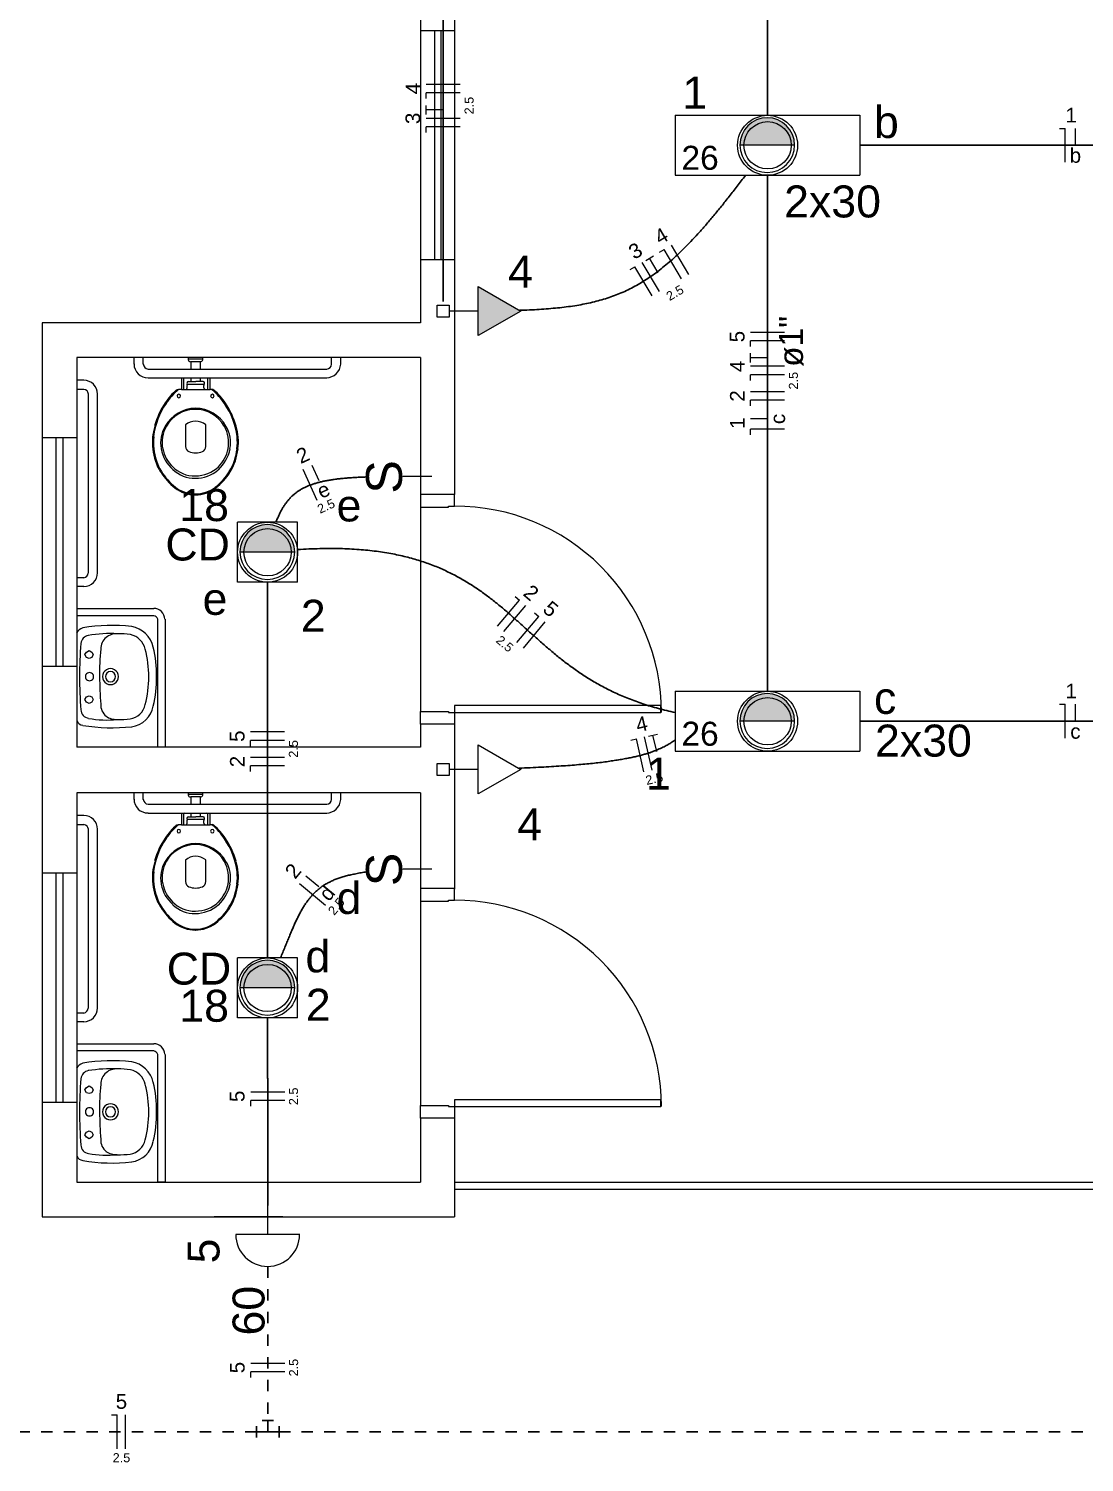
# Model space of a CAD drawing. Header units: millimetres. Extents: x 0 to 321, y -39 to 66.
# Drawn here: x 39.87 to 49.2, y 9.68 to 22.34 of the extents above; entities that cross this region are included whole.
import ezdxf

# ---------------------------------------------------------------- set-up
doc = ezdxf.new("R2010")
doc.units = ezdxf.units.MM
doc.header["$LTSCALE"] = 0.5
doc.header["$MEASUREMENT"] = 0
doc.linetypes.add('DOT2', pattern=[3.175, 0, -3.175])
for name, color, linetype, lineweight in [('Arquitetura', 8, 'Continuous', 5), ('EL-Condutos', 4, 'Continuous', 30), ('EL-Fios', 9, 'Continuous', 20), ('EL-Textos condutos', 7, 'Continuous', 20), ('EL-Textos fios', 7, 'Continuous', 20), ('EL-Textos pontos', 5, 'Continuous', 20), ('P-SIMBOL', 5, 'Continuous', 20)]:
    doc.layers.add(name, color=color, linetype=linetype, lineweight=lineweight)
doc.styles.add('Arial', font='arial.ttf')

msp = doc.modelspace()

# ---------------------------------------------------------------- hatches: boundary and pattern name
at = {"layer": 'Arquitetura', "linetype": 'Continuous'}
for points in [[(46.399, 21.553), (46.378, 21.552), (46.357, 21.549), (46.337, 21.545), (46.317, 21.539), (46.297, 21.53), (46.278, 21.521), (46.26, 21.509), (46.244, 21.496), (46.228, 21.482), (46.214, 21.467), (46.201, 21.45), (46.19, 21.432), (46.18, 21.413), (46.172, 21.394), (46.165, 21.374), (46.161, 21.353), (46.158, 21.332), (46.157, 21.311), (46.157, 21.31), (46.157, 21.31), (46.157, 21.31), (46.157, 21.31), (46.157, 21.31), (46.157, 21.31), (46.157, 21.31), (46.157, 21.31), (46.157, 21.31), (46.157, 21.31), (46.157, 21.31), (46.157, 21.31), (46.157, 21.31), (46.157, 21.31), (46.157, 21.31), (46.157, 21.31), (46.157, 21.31), (46.157, 21.31), (46.157, 21.31), (46.157, 21.31), (46.157, 21.31), (46.157, 21.31), (46.157, 21.31), (46.157, 21.31), (46.157, 21.31), (46.157, 21.31), (46.157, 21.31), (46.157, 21.31), (46.157, 21.31), (46.157, 21.31), (46.157, 21.31), (46.157, 21.31), (46.157, 21.31), (46.157, 21.31), (46.157, 21.31), (46.157, 21.31), (46.157, 21.31), (46.157, 21.31), (46.157, 21.31), (46.157, 21.31), (46.157, 21.31), (46.157, 21.31), (46.157, 21.31), (46.157, 21.31), (46.157, 21.31), (46.157, 21.31), (46.157, 21.31), (46.157, 21.31), (46.157, 21.31), (46.157, 21.31), (46.157, 21.31), (46.157, 21.31), (46.157, 21.31), (46.157, 21.31), (46.157, 21.31), (46.157, 21.31), (46.157, 21.31), (46.157, 21.31), (46.157, 21.31), (46.157, 21.31), (46.157, 21.31), (46.157, 21.31), (46.157, 21.31), (46.157, 21.31), (46.157, 21.31), (46.157, 21.31), (46.157, 21.31), (46.157, 21.31), (46.157, 21.31), (46.157, 21.31), (46.157, 21.31), (46.157, 21.31), (46.157, 21.31), (46.642, 21.309), (46.642, 21.31), (46.642, 21.31), (46.642, 21.31), (46.642, 21.31), (46.642, 21.31), (46.642, 21.31), (46.642, 21.31), (46.642, 21.31), (46.642, 21.31), (46.642, 21.31), (46.642, 21.31), (46.642, 21.31), (46.642, 21.31), (46.642, 21.31), (46.642, 21.31), (46.642, 21.31), (46.642, 21.31), (46.642, 21.31), (46.642, 21.31), (46.642, 21.31), (46.642, 21.31), (46.642, 21.31), (46.642, 21.31), (46.642, 21.31), (46.642, 21.31), (46.642, 21.31), (46.642, 21.31), (46.642, 21.31), (46.642, 21.31), (46.642, 21.31), (46.642, 21.31), (46.642, 21.31), (46.642, 21.31), (46.642, 21.31), (46.642, 21.31), (46.642, 21.31), (46.642, 21.31), (46.642, 21.31), (46.642, 21.31), (46.642, 21.31), (46.642, 21.31), (46.642, 21.31), (46.642, 21.31), (46.642, 21.31), (46.642, 21.31), (46.642, 21.31), (46.642, 21.31), (46.642, 21.31), (46.642, 21.31), (46.642, 21.31), (46.642, 21.31), (46.642, 21.31), (46.642, 21.31), (46.642, 21.31), (46.642, 21.31), (46.642, 21.31), (46.642, 21.31), (46.642, 21.31), (46.642, 21.31), (46.642, 21.31), (46.642, 21.31), (46.642, 21.31), (46.642, 21.31), (46.642, 21.31), (46.642, 21.31), (46.642, 21.31), (46.642, 21.31), (46.642, 21.31), (46.642, 21.31), (46.642, 21.31), (46.642, 21.31), (46.642, 21.31), (46.642, 21.31), (46.642, 21.311), (46.641, 21.332), (46.638, 21.353), (46.633, 21.374), (46.627, 21.394), (46.619, 21.413), (46.609, 21.432), (46.598, 21.45), (46.585, 21.467), (46.571, 21.482), (46.555, 21.496), (46.538, 21.509), (46.521, 21.521), (46.502, 21.53), (46.482, 21.539), (46.462, 21.545), (46.441, 21.549), (46.42, 21.552), (46.399, 21.553), (46.399, 21.553)], [(41.983, 17.959), (41.962, 17.958), (41.941, 17.956), (41.92, 17.951), (41.9, 17.945), (41.881, 17.937), (41.862, 17.927), (41.844, 17.916), (41.827, 17.903), (41.812, 17.888), (41.797, 17.873), (41.784, 17.856), (41.773, 17.838), (41.763, 17.82), (41.755, 17.8), (41.749, 17.78), (41.744, 17.759), (41.742, 17.738), (41.741, 17.717), (41.741, 17.716), (41.741, 17.716), (41.741, 17.716), (41.741, 17.716), (41.741, 17.716), (41.741, 17.716), (41.741, 17.716), (41.741, 17.716), (41.741, 17.716), (41.741, 17.716), (41.741, 17.716), (41.741, 17.716), (41.741, 17.716), (41.741, 17.716), (41.741, 17.716), (41.741, 17.716), (41.741, 17.716), (41.741, 17.716), (41.741, 17.716), (41.741, 17.716), (41.741, 17.716), (41.741, 17.716), (41.741, 17.716), (41.741, 17.716), (41.741, 17.716), (41.741, 17.716), (41.741, 17.716), (41.741, 17.716), (41.741, 17.716), (41.741, 17.716), (41.741, 17.716), (41.741, 17.716), (41.741, 17.716), (41.741, 17.716), (41.741, 17.716), (41.741, 17.716), (41.741, 17.716), (41.741, 17.716), (41.741, 17.716), (41.741, 17.716), (41.741, 17.716), (41.741, 17.716), (41.741, 17.716), (41.741, 17.716), (41.741, 17.716), (41.741, 17.716), (41.741, 17.716), (41.741, 17.716), (41.741, 17.716), (41.741, 17.716), (41.741, 17.716), (41.741, 17.716), (41.741, 17.716), (41.741, 17.716), (41.741, 17.716), (41.741, 17.716), (41.741, 17.716), (41.741, 17.716), (41.741, 17.716), (41.741, 17.716), (41.741, 17.716), (41.741, 17.716), (41.741, 17.716), (41.741, 17.716), (41.741, 17.716), (41.741, 17.716), (41.741, 17.716), (41.741, 17.716), (41.741, 17.716), (41.741, 17.716), (41.741, 17.716), (41.741, 17.716), (41.741, 17.716), (42.225, 17.715), (42.225, 17.716), (42.225, 17.716), (42.225, 17.716), (42.225, 17.716), (42.225, 17.716), (42.225, 17.716), (42.225, 17.716), (42.225, 17.716), (42.225, 17.716), (42.225, 17.716), (42.225, 17.716), (42.225, 17.716), (42.225, 17.716), (42.225, 17.716), (42.225, 17.716), (42.225, 17.716), (42.225, 17.716), (42.225, 17.716), (42.225, 17.716), (42.225, 17.716), (42.225, 17.716), (42.225, 17.716), (42.225, 17.716), (42.225, 17.716), (42.225, 17.716), (42.225, 17.716), (42.225, 17.716), (42.225, 17.716), (42.225, 17.716), (42.225, 17.716), (42.225, 17.716), (42.225, 17.716), (42.225, 17.716), (42.225, 17.716), (42.225, 17.716), (42.225, 17.716), (42.225, 17.716), (42.225, 17.716), (42.225, 17.716), (42.225, 17.716), (42.225, 17.716), (42.225, 17.716), (42.225, 17.716), (42.225, 17.716), (42.225, 17.716), (42.225, 17.716), (42.225, 17.716), (42.225, 17.716), (42.225, 17.716), (42.225, 17.716), (42.225, 17.716), (42.225, 17.716), (42.225, 17.716), (42.225, 17.716), (42.225, 17.716), (42.225, 17.716), (42.225, 17.716), (42.225, 17.716), (42.225, 17.716), (42.225, 17.716), (42.225, 17.716), (42.225, 17.716), (42.225, 17.716), (42.225, 17.716), (42.225, 17.716), (42.225, 17.716), (42.225, 17.716), (42.225, 17.716), (42.225, 17.716), (42.225, 17.716), (42.225, 17.716), (42.225, 17.716), (42.225, 17.716), (42.225, 17.717), (42.224, 17.738), (42.222, 17.759), (42.217, 17.78), (42.211, 17.8), (42.203, 17.82), (42.193, 17.838), (42.181, 17.856), (42.169, 17.873), (42.154, 17.888), (42.139, 17.903), (42.122, 17.916), (42.104, 17.927), (42.085, 17.937), (42.066, 17.945), (42.046, 17.951), (42.025, 17.956), (42.004, 17.958), (41.983, 17.959), (41.983, 17.959)], [(46.399, 16.466), (46.378, 16.465), (46.357, 16.462), (46.337, 16.458), (46.317, 16.451), (46.297, 16.443), (46.278, 16.434), (46.26, 16.422), (46.244, 16.409), (46.228, 16.395), (46.214, 16.379), (46.201, 16.363), (46.19, 16.345), (46.18, 16.326), (46.172, 16.307), (46.165, 16.286), (46.161, 16.266), (46.158, 16.245), (46.157, 16.224), (46.157, 16.223), (46.157, 16.223), (46.157, 16.223), (46.157, 16.223), (46.157, 16.223), (46.157, 16.223), (46.157, 16.223), (46.157, 16.223), (46.157, 16.223), (46.157, 16.223), (46.157, 16.223), (46.157, 16.223), (46.157, 16.223), (46.157, 16.223), (46.157, 16.223), (46.157, 16.223), (46.157, 16.223), (46.157, 16.223), (46.157, 16.223), (46.157, 16.223), (46.157, 16.223), (46.157, 16.223), (46.157, 16.223), (46.157, 16.223), (46.157, 16.223), (46.157, 16.223), (46.157, 16.223), (46.157, 16.223), (46.157, 16.223), (46.157, 16.223), (46.157, 16.223), (46.157, 16.223), (46.157, 16.223), (46.157, 16.223), (46.157, 16.223), (46.157, 16.223), (46.157, 16.223), (46.157, 16.223), (46.157, 16.223), (46.157, 16.223), (46.157, 16.223), (46.157, 16.223), (46.157, 16.223), (46.157, 16.223), (46.157, 16.223), (46.157, 16.223), (46.157, 16.223), (46.157, 16.223), (46.157, 16.223), (46.157, 16.223), (46.157, 16.223), (46.157, 16.223), (46.157, 16.223), (46.157, 16.223), (46.157, 16.223), (46.157, 16.223), (46.157, 16.223), (46.157, 16.223), (46.157, 16.223), (46.157, 16.223), (46.157, 16.223), (46.157, 16.223), (46.157, 16.223), (46.157, 16.223), (46.157, 16.223), (46.157, 16.223), (46.157, 16.223), (46.157, 16.223), (46.157, 16.223), (46.157, 16.223), (46.157, 16.223), (46.157, 16.223), (46.157, 16.223), (46.642, 16.222), (46.642, 16.223), (46.642, 16.223), (46.642, 16.223), (46.642, 16.223), (46.642, 16.223), (46.642, 16.223), (46.642, 16.223), (46.642, 16.223), (46.642, 16.223), (46.642, 16.223), (46.642, 16.223), (46.642, 16.223), (46.642, 16.223), (46.642, 16.223), (46.642, 16.223), (46.642, 16.223), (46.642, 16.223), (46.642, 16.223), (46.642, 16.223), (46.642, 16.223), (46.642, 16.223), (46.642, 16.223), (46.642, 16.223), (46.642, 16.223), (46.642, 16.223), (46.642, 16.223), (46.642, 16.223), (46.642, 16.223), (46.642, 16.223), (46.642, 16.223), (46.642, 16.223), (46.642, 16.223), (46.642, 16.223), (46.642, 16.223), (46.642, 16.223), (46.642, 16.223), (46.642, 16.223), (46.642, 16.223), (46.642, 16.223), (46.642, 16.223), (46.642, 16.223), (46.642, 16.223), (46.642, 16.223), (46.642, 16.223), (46.642, 16.223), (46.642, 16.223), (46.642, 16.223), (46.642, 16.223), (46.642, 16.223), (46.642, 16.223), (46.642, 16.223), (46.642, 16.223), (46.642, 16.223), (46.642, 16.223), (46.642, 16.223), (46.642, 16.223), (46.642, 16.223), (46.642, 16.223), (46.642, 16.223), (46.642, 16.223), (46.642, 16.223), (46.642, 16.223), (46.642, 16.223), (46.642, 16.223), (46.642, 16.223), (46.642, 16.223), (46.642, 16.223), (46.642, 16.223), (46.642, 16.223), (46.642, 16.223), (46.642, 16.223), (46.642, 16.223), (46.642, 16.223), (46.642, 16.224), (46.641, 16.245), (46.638, 16.266), (46.633, 16.286), (46.627, 16.307), (46.619, 16.326), (46.609, 16.345), (46.598, 16.363), (46.585, 16.379), (46.571, 16.395), (46.555, 16.409), (46.538, 16.422), (46.521, 16.434), (46.502, 16.443), (46.482, 16.451), (46.462, 16.458), (46.441, 16.462), (46.42, 16.465), (46.399, 16.466), (46.399, 16.466)], [(41.983, 14.111), (41.962, 14.11), (41.941, 14.107), (41.92, 14.103), (41.9, 14.096), (41.881, 14.088), (41.862, 14.078), (41.844, 14.067), (41.827, 14.054), (41.812, 14.04), (41.797, 14.024), (41.784, 14.008), (41.773, 13.99), (41.763, 13.971), (41.755, 13.951), (41.749, 13.931), (41.744, 13.911), (41.742, 13.89), (41.741, 13.869), (41.741, 13.867), (41.741, 13.867), (41.741, 13.867), (41.741, 13.867), (41.741, 13.867), (41.741, 13.867), (41.741, 13.867), (41.741, 13.867), (41.741, 13.867), (41.741, 13.867), (41.741, 13.867), (41.741, 13.867), (41.741, 13.867), (41.741, 13.867), (41.741, 13.867), (41.741, 13.867), (41.741, 13.867), (41.741, 13.867), (41.741, 13.867), (41.741, 13.867), (41.741, 13.867), (41.741, 13.867), (41.741, 13.867), (41.741, 13.867), (41.741, 13.867), (41.741, 13.867), (41.741, 13.867), (41.741, 13.867), (41.741, 13.867), (41.741, 13.867), (41.741, 13.867), (41.741, 13.867), (41.741, 13.867), (41.741, 13.867), (41.741, 13.867), (41.741, 13.867), (41.741, 13.867), (41.741, 13.867), (41.741, 13.867), (41.741, 13.867), (41.741, 13.867), (41.741, 13.867), (41.741, 13.867), (41.741, 13.867), (41.741, 13.867), (41.741, 13.867), (41.741, 13.867), (41.741, 13.867), (41.741, 13.867), (41.741, 13.867), (41.741, 13.867), (41.741, 13.867), (41.741, 13.867), (41.741, 13.867), (41.741, 13.867), (41.741, 13.867), (41.741, 13.867), (41.741, 13.867), (41.741, 13.867), (41.741, 13.867), (41.741, 13.867), (41.741, 13.867), (41.741, 13.867), (41.741, 13.867), (41.741, 13.867), (41.741, 13.867), (41.741, 13.867), (41.741, 13.867), (41.741, 13.867), (41.741, 13.867), (41.741, 13.867), (41.741, 13.867), (41.741, 13.867), (42.225, 13.866), (42.225, 13.867), (42.225, 13.867), (42.225, 13.867), (42.225, 13.867), (42.225, 13.867), (42.225, 13.867), (42.225, 13.867), (42.225, 13.867), (42.225, 13.867), (42.225, 13.867), (42.225, 13.867), (42.225, 13.867), (42.225, 13.867), (42.225, 13.867), (42.225, 13.867), (42.225, 13.867), (42.225, 13.867), (42.225, 13.867), (42.225, 13.867), (42.225, 13.867), (42.225, 13.867), (42.225, 13.867), (42.225, 13.867), (42.225, 13.867), (42.225, 13.867), (42.225, 13.867), (42.225, 13.867), (42.225, 13.867), (42.225, 13.867), (42.225, 13.867), (42.225, 13.867), (42.225, 13.867), (42.225, 13.867), (42.225, 13.867), (42.225, 13.867), (42.225, 13.867), (42.225, 13.867), (42.225, 13.867), (42.225, 13.867), (42.225, 13.867), (42.225, 13.867), (42.225, 13.867), (42.225, 13.867), (42.225, 13.867), (42.225, 13.867), (42.225, 13.867), (42.225, 13.867), (42.225, 13.867), (42.225, 13.867), (42.225, 13.867), (42.225, 13.867), (42.225, 13.867), (42.225, 13.867), (42.225, 13.867), (42.225, 13.867), (42.225, 13.867), (42.225, 13.867), (42.225, 13.867), (42.225, 13.867), (42.225, 13.867), (42.225, 13.867), (42.225, 13.867), (42.225, 13.867), (42.225, 13.867), (42.225, 13.867), (42.225, 13.867), (42.225, 13.867), (42.225, 13.867), (42.225, 13.867), (42.225, 13.867), (42.225, 13.867), (42.225, 13.867), (42.225, 13.867), (42.225, 13.869), (42.224, 13.89), (42.222, 13.911), (42.217, 13.931), (42.211, 13.951), (42.203, 13.971), (42.193, 13.99), (42.181, 14.008), (42.169, 14.024), (42.154, 14.04), (42.139, 14.054), (42.122, 14.067), (42.104, 14.078), (42.085, 14.088), (42.066, 14.096), (42.046, 14.103), (42.025, 14.107), (42.004, 14.11), (41.983, 14.111), (41.983, 14.111)]]:
    msp.add_hatch(color=256, dxfattribs=at).paths.add_polyline_path(points)
at = {"layer": 'P-SIMBOL', "linetype": 'Continuous'}
msp.add_hatch(color=256, dxfattribs=at).paths.add_polyline_path([(43.846, 19.629), (44.221, 19.845), (43.846, 20.062)])

# ---------------------------------------------------------------- linework, layer by layer
at = {"layer": 'Arquitetura'}
for p, q in [((43.637, 30.471), (43.637, 18.225)), ((43.337, 22.779), (43.337, 21.767)), ((43.337, 22.779), (43.337, 21.767)), ((43.337, 22.779), (43.337, 19.74)), ((43.337, 22.324), (43.637, 22.324)), ((43.459, 22.324), (43.459, 20.297)), ((43.516, 22.324), (43.516, 20.297)), ((43.337, 21.767), (43.337, 19.74)), ((43.337, 21.767), (43.337, 19.74)), ((46.402, 21.309), (46.157, 21.309)), ((46.642, 21.309), (46.157, 21.309)), ((46.642, 21.309), (46.402, 21.309)), ((46.642, 21.309), (46.402, 21.309)), ((43.637, 20.297), (43.337, 20.297)), ((39.994, 19.74), (39.994, 11.846)), ((39.994, 19.74), (39.994, 11.846)), ((43.337, 19.74), (39.994, 19.74)), ((39.994, 19.74), (39.994, 11.846)), ((43.337, 19.436), (40.299, 19.436)), ((40.299, 19.436), (40.299, 15.994)), ((43.337, 19.436), (43.337, 18.225)), ((41.263, 19.153), (41.478, 19.153)), ((39.994, 18.729), (40.299, 18.729)), ((40.116, 16.706), (40.116, 18.729)), ((40.178, 16.706), (40.178, 18.729)), ((43.337, 18.114), (43.337, 16.308)), ((41.985, 17.715), (41.741, 17.715)), ((42.225, 17.715), (41.741, 17.715)), ((42.225, 17.715), (41.985, 17.715)), ((42.225, 17.715), (41.985, 17.715)), ((40.299, 17), (40.299, 16.614)), ((40.384, 16.833), (40.41, 16.846)), ((40.41, 16.846), (40.432, 16.833)), ((40.299, 16.743), (40.299, 16.361)), ((40.372, 16.811), (40.384, 16.833)), ((40.384, 16.786), (40.372, 16.811)), ((40.41, 16.777), (40.384, 16.786)), ((40.432, 16.786), (40.41, 16.777)), ((40.432, 16.833), (40.444, 16.811)), ((40.444, 16.811), (40.432, 16.786)), ((40.299, 16.706), (39.994, 16.706)), ((40.299, 16.614), (40.299, 16.224)), ((40.372, 16.413), (40.384, 16.438)), ((40.384, 16.391), (40.372, 16.413)), ((40.384, 16.438), (40.41, 16.447)), ((40.41, 16.378), (40.384, 16.391)), ((40.41, 16.447), (40.432, 16.438)), ((40.432, 16.391), (40.41, 16.378)), ((40.432, 16.438), (40.444, 16.413)), ((40.444, 16.413), (40.432, 16.391)), ((46.402, 16.222), (46.157, 16.222)), ((46.642, 16.222), (46.157, 16.222)), ((46.642, 16.222), (46.402, 16.222)), ((46.642, 16.222), (46.402, 16.222)), ((43.337, 16.197), (43.337, 15.994)), ((43.637, 16.197), (43.637, 14.739)), ((43.337, 15.994), (40.299, 15.994)), ((43.337, 15.591), (40.299, 15.591)), ((40.299, 15.591), (40.299, 12.15)), ((43.337, 15.591), (43.337, 14.739)), ((41.263, 15.308), (41.478, 15.308)), ((40.299, 14.88), (39.994, 14.88)), ((40.116, 12.857), (40.116, 14.88)), ((40.178, 12.857), (40.178, 14.88)), ((43.337, 14.633), (43.337, 12.827)), ((41.985, 13.866), (41.741, 13.866)), ((42.225, 13.866), (41.741, 13.866)), ((42.225, 13.866), (41.985, 13.866)), ((42.225, 13.866), (41.985, 13.866)), ((40.299, 13.156), (40.299, 12.77)), ((40.372, 12.967), (40.384, 12.988)), ((40.384, 12.941), (40.372, 12.967)), ((40.384, 12.988), (40.41, 13.001)), ((40.41, 12.933), (40.384, 12.941)), ((40.41, 13.001), (40.432, 12.988)), ((40.432, 12.941), (40.41, 12.933)), ((40.432, 12.988), (40.444, 12.967)), ((40.444, 12.967), (40.432, 12.941)), ((39.994, 12.857), (40.299, 12.857)), ((40.299, 12.898), (40.299, 12.517)), ((40.299, 12.77), (40.299, 12.38)), ((43.337, 12.716), (43.337, 12.15)), ((43.637, 12.716), (43.637, 11.846)), ((40.372, 12.568), (40.384, 12.594)), ((40.384, 12.547), (40.372, 12.568)), ((40.384, 12.594), (40.41, 12.603)), ((40.41, 12.534), (40.384, 12.547)), ((40.41, 12.603), (40.432, 12.594)), ((40.432, 12.547), (40.41, 12.534)), ((40.432, 12.594), (40.444, 12.568)), ((40.444, 12.568), (40.432, 12.547)), ((40.299, 12.15), (43.337, 12.15)), ((41.079, 12.15), (41.014, 12.15)), ((43.637, 12.15), (49.967, 12.15)), ((43.637, 12.086), (43.637, 11.846)), ((49.967, 12.086), (43.637, 12.086)), ((39.994, 11.846), (43.637, 11.846)), ((42.12, 11.846), (41.512, 11.846))]:
    msp.add_line(p, q, dxfattribs=at)
at = {"layer": 'Arquitetura', "color": 7}
for p, q in [((40.805, 19.376), (40.805, 19.436)), ((40.886, 19.376), (40.886, 19.436)), ((41.285, 19.414), (41.285, 19.436)), ((41.414, 19.419), (41.285, 19.419)), ((41.392, 19.397), (41.304, 19.397)), ((41.311, 19.333), (41.311, 19.397)), ((41.392, 19.333), (41.392, 19.397)), ((41.414, 19.414), (41.414, 19.436)), ((42.55, 19.376), (42.55, 19.436)), ((42.631, 19.376), (42.631, 19.436)), ((40.929, 19.333), (42.507, 19.333)), ((40.929, 19.256), (42.507, 19.256)), ((41.225, 19.256), (41.225, 19.153)), ((41.311, 19.222), (41.311, 19.256)), ((41.392, 19.222), (41.392, 19.256)), ((41.478, 19.153), (41.478, 19.256)), ((40.363, 19.234), (40.299, 19.234)), ((40.363, 19.153), (40.299, 19.153)), ((41.208, 19.153), (41.198, 19.153)), ((41.225, 19.153), (41.208, 19.153)), ((41.225, 19.153), (41.349, 19.153)), ((41.242, 19.243), (41.242, 19.153)), ((41.349, 19.197), (41.274, 19.197)), ((41.276, 19.167), (41.276, 19.189)), ((41.286, 19.222), (41.35, 19.222)), ((41.425, 19.197), (41.349, 19.197)), ((41.349, 19.153), (41.478, 19.153)), ((41.415, 19.222), (41.35, 19.222)), ((41.422, 19.167), (41.422, 19.189)), ((41.456, 19.153), (41.456, 19.243)), ((41.491, 19.153), (41.478, 19.153)), ((41.499, 19.153), (41.491, 19.153)), ((40.402, 17.532), (40.402, 19.112)), ((40.483, 17.532), (40.483, 19.112)), ((41.259, 18.84), (41.259, 18.647)), ((41.439, 18.647), (41.439, 18.841)), ((40.363, 17.489), (40.299, 17.489)), ((40.363, 17.412), (40.299, 17.412)), ((40.299, 17.219), (40.98, 17.219)), ((40.98, 17.154), (40.299, 17.154)), ((41.015, 15.992), (41.015, 17.124)), ((41.079, 17.124), (41.079, 15.992)), ((41.079, 15.992), (41.015, 15.992)), ((40.805, 15.531), (40.805, 15.591)), ((40.886, 15.531), (40.886, 15.591)), ((41.285, 15.57), (41.285, 15.591)), ((41.414, 15.57), (41.414, 15.591)), ((42.55, 15.531), (42.55, 15.591)), ((42.631, 15.531), (42.631, 15.591)), ((40.929, 15.489), (42.507, 15.489)), ((41.414, 15.574), (41.285, 15.574)), ((41.392, 15.553), (41.304, 15.553)), ((41.311, 15.489), (41.311, 15.553)), ((41.392, 15.489), (41.392, 15.553)), ((40.363, 15.39), (40.299, 15.39)), ((40.929, 15.411), (42.507, 15.411)), ((41.225, 15.411), (41.225, 15.308)), ((41.242, 15.398), (41.242, 15.308)), ((41.349, 15.353), (41.274, 15.353)), ((41.276, 15.323), (41.276, 15.344)), ((41.286, 15.377), (41.35, 15.377)), ((41.311, 15.377), (41.311, 15.411)), ((41.425, 15.353), (41.349, 15.353)), ((41.415, 15.377), (41.35, 15.377)), ((41.392, 15.377), (41.392, 15.411)), ((41.422, 15.323), (41.422, 15.344)), ((41.456, 15.308), (41.456, 15.398)), ((41.478, 15.308), (41.478, 15.411)), ((40.363, 15.308), (40.299, 15.308)), ((40.402, 13.687), (40.402, 15.268)), ((40.483, 13.687), (40.483, 15.268)), ((41.208, 15.308), (41.198, 15.308)), ((41.225, 15.308), (41.208, 15.308)), ((41.225, 15.308), (41.349, 15.308)), ((41.349, 15.308), (41.478, 15.308)), ((41.491, 15.308), (41.478, 15.308)), ((41.499, 15.308), (41.491, 15.308)), ((41.259, 14.995), (41.259, 14.802)), ((41.439, 14.802), (41.439, 14.997)), ((40.363, 13.645), (40.299, 13.645)), ((40.363, 13.567), (40.299, 13.567)), ((40.299, 13.374), (40.98, 13.374)), ((40.98, 13.31), (40.299, 13.31)), ((41.015, 12.148), (41.015, 13.28)), ((41.079, 13.28), (41.079, 12.148)), ((41.079, 12.148), (41.015, 12.148))]:
    msp.add_line(p, q, dxfattribs=at)
at = {"layer": 'Arquitetura'}
for points in [[(43.637, 18.225), (43.337, 18.225), (43.337, 18.114), (43.582, 18.114), (43.582, 18.122), (43.637, 18.122), (43.637, 18.225)], [(43.637, 16.36), (43.637, 16.3), (45.46, 16.3), (45.46, 16.36), (43.637, 16.36)], [(43.637, 16.197), (43.337, 16.197), (43.337, 16.308), (43.582, 16.308), (43.582, 16.3), (43.637, 16.3), (43.637, 16.197)], [(43.637, 14.744), (43.337, 14.744), (43.337, 14.633), (43.582, 14.633), (43.582, 14.641), (43.637, 14.641), (43.637, 14.744)], [(43.637, 12.716), (43.337, 12.716), (43.337, 12.827), (43.582, 12.827), (43.582, 12.819), (43.637, 12.819), (43.637, 12.716)], [(43.637, 12.879), (43.637, 12.819), (45.46, 12.819), (45.46, 12.879), (43.637, 12.879)]]:
    msp.add_lwpolyline(points, dxfattribs=at)
for centre, radius, start, end in [((46.399, 21.311), 0.242, 90, 180), ((46.399, 21.311), 0.242, 0, 90), ((46.399, 21.311), 0.242, 180, 270), ((46.399, 21.311), 0.242, 270, 0), ((43.642, 16.3), 1.822, 0.0001, 90.1399), ((41.983, 17.717), 0.242, 90, 180), ((41.983, 17.717), 0.242, 0, 90), ((41.983, 17.717), 0.242, 180, 270), ((41.983, 17.717), 0.242, 270, 0), ((40.389, 16.948), 0.106, 110.542, 148.93), ((40.414, 16.903), 0.0779, 98.7558, 175.613), ((40.609, 15.542), 1.527, 83.4134, 99.6929), ((40.601, 15.754), 1.243, 87.3231, 99.2415), ((40.651, 16.85), 0.145, 86.6025, 129.6), ((40.679, 16.365), 0.63, 81.3221, 91.8265), ((40.737, 16.821), 0.171, 12.9461, 77.2809), ((40.743, 16.824), 0.238, 12.514, 79.9443), ((43.799, 16.629), 3.475, 175.375, 180.21), ((43.487, 16.61), 2.987, 175.19, 179.939), ((40.646, 16.859), 0.135, 130.344, 179.449), ((39.769, 16.586), 1.168, 1.3524, 13.5038), ((40.046, 16.638), 0.959, 358.698, 14.4219), ((44.13, 16.616), 3.806, 180, 184.414), ((40.412, 16.616), 0.0364, 120.019, 180.037), ((40.412, 16.616), 0.0364, 180, 240.04), ((40.412, 16.616), 0.0364, 60.0128, 119.987), ((40.412, 16.616), 0.0364, 0, 60.0398), ((40.412, 16.616), 0.0364, 300.019, 0.0367), ((43.24, 16.616), 2.739, 180.021, 185.095), ((40.597, 16.616), 0.0707, 119.997, 179.999), ((40.597, 16.616), 0.0707, 180, 239.993), ((40.597, 16.616), 0.045, 90, 180), ((40.597, 16.616), 0.045, 180.01, 270), ((40.597, 16.616), 0.0707, 60.0032, 119.997), ((40.597, 16.616), 0.045, 0, 90), ((40.597, 16.616), 0.045, 270, 0), ((40.597, 16.616), 0.0707, 0, 59.9929), ((40.597, 16.616), 0.0707, 299.997, 359.999), ((39.778, 16.641), 1.159, 346.458, 358.697), ((40.045, 16.594), 0.96, 345.637, 1.3415), ((40.412, 16.616), 0.0364, 240.013, 299.987), ((40.597, 16.616), 0.0707, 240.003, 299.997), ((46.399, 16.224), 0.242, 90, 180), ((46.399, 16.224), 0.242, 0, 90), ((40.639, 16.366), 0.128, 176.773, 230.755), ((40.748, 16.401), 0.159, 278.419, 348.384), ((40.754, 16.396), 0.224, 277.72, 349.592), ((40.368, 16.263), 0.0781, 207.867, 258.569), ((40.417, 16.328), 0.0813, 183.114, 260.393), ((40.565, 17.145), 0.912, 259.782, 275.797), ((40.649, 16.396), 0.158, 234.652, 272.839), ((40.68, 16.883), 0.646, 267.995, 278.17), ((46.399, 16.224), 0.242, 180, 270), ((46.399, 16.224), 0.242, 270, 0), ((40.61, 17.689), 1.525, 260.279, 276.577), ((43.642, 12.819), 1.822, 0.0001, 90.1399), ((41.983, 13.869), 0.242, 90, 180), ((41.983, 13.869), 0.242, 0, 90), ((41.983, 13.869), 0.242, 180, 270), ((41.983, 13.869), 0.242, 270, 0), ((40.389, 13.103), 0.106, 110.542, 148.93), ((40.609, 11.697), 1.527, 83.4134, 99.6929), ((40.743, 12.98), 0.238, 12.514, 79.9443), ((43.799, 12.785), 3.475, 175.375, 180.21), ((40.414, 13.059), 0.0779, 98.7558, 175.613), ((40.601, 11.909), 1.243, 87.3231, 99.2415), ((40.646, 13.015), 0.135, 130.344, 179.449), ((40.651, 13.006), 0.145, 86.6025, 129.6), ((40.679, 12.521), 0.63, 81.3221, 91.8265), ((40.737, 12.977), 0.171, 12.9461, 77.2809), ((43.487, 12.766), 2.987, 175.19, 179.939), ((39.769, 12.742), 1.168, 1.3524, 13.5038), ((40.046, 12.794), 0.959, 358.698, 14.4219), ((40.412, 12.772), 0.0364, 120.019, 180.037), ((40.412, 12.772), 0.0364, 60.0128, 119.987), ((40.412, 12.772), 0.0364, 0, 60.0398), ((40.597, 12.772), 0.0707, 119.997, 179.999), ((40.597, 12.772), 0.045, 90, 180), ((40.597, 12.772), 0.0707, 60.0032, 119.997), ((40.597, 12.772), 0.045, 0, 90), ((40.597, 12.772), 0.0707, 0, 59.9929), ((44.13, 12.772), 3.806, 180, 184.414), ((40.412, 12.772), 0.0364, 180, 240.04), ((40.412, 12.772), 0.0364, 240.013, 299.987), ((40.412, 12.772), 0.0364, 300.019, 0.0367), ((43.24, 12.772), 2.739, 180.021, 185.095), ((40.597, 12.772), 0.0707, 180, 239.993), ((40.597, 12.772), 0.045, 180.01, 270), ((40.597, 12.772), 0.0707, 240.003, 299.997), ((40.597, 12.772), 0.045, 270, 0), ((40.597, 12.772), 0.0707, 299.997, 359.999), ((39.778, 12.797), 1.159, 346.458, 358.697), ((40.045, 12.75), 0.96, 345.637, 1.3415), ((40.417, 12.483), 0.0813, 183.114, 260.393), ((40.639, 12.521), 0.128, 176.773, 230.755), ((40.649, 12.552), 0.158, 234.652, 272.839), ((40.748, 12.557), 0.159, 278.419, 348.384), ((40.754, 12.552), 0.224, 277.72, 349.592), ((40.368, 12.418), 0.0781, 207.867, 258.569), ((40.61, 13.845), 1.525, 260.279, 276.577), ((40.565, 13.301), 0.912, 259.782, 275.797), ((40.68, 13.039), 0.646, 267.995, 278.17)]:
    msp.add_arc(centre, radius, start, end, dxfattribs=at)
at = {"layer": 'Arquitetura', "color": 7}
for centre, radius, start, end in [((40.927, 19.378), 0.122, 180.006, 270.99), ((40.935, 19.381), 0.0485, 183.761, 263.445), ((41.304, 19.416), 0.0193, 180, 270), ((41.385, 19.429), 0.0325, 279.37, 332.689), ((42.502, 19.386), 0.13, 271.449, 355.568), ((42.506, 19.377), 0.0444, 271.956, 358.044), ((41.257, 19.243), 0.015, 124.235, 181.725), ((41.441, 19.243), 0.015, 358.28, 55.7738), ((40.361, 19.112), 0.122, 0, 90), ((40.361, 19.112), 0.0407, 0, 90), ((41.616, 18.667), 0.65, 131.946, 145.536), ((41.616, 18.667), 0.641, 130.723, 145.536), ((41.118, 19.582), 0.437, 278.45, 280.557), ((41.261, 19.168), 0.015, 274.724, 357.989), ((41.301, 19.206), 0.0279, 160.615, 199.661), ((41.284, 19.211), 0.0107, 133.933, 157.393), ((41.253, 19.187), 0.0236, 4.0536, 24.0048), ((41.286, 19.207), 0.015, 87.9561, 126.098), ((41.415, 19.207), 0.015, 53.8993, 92.047), ((41.446, 19.187), 0.0236, 155.979, 175.963), ((41.437, 19.168), 0.015, 182.016, 265.281), ((41.417, 19.211), 0.0107, 22.5976, 46.0759), ((41.411, 19.208), 0.017, 318.844, 25.7885), ((41.484, 19.133), 0.0193, 51.3502, 83.0075), ((41.103, 18.685), 0.608, 34.2601, 49.668), ((41.501, 19.141), 0.0119, 34.8914, 99.2345), ((41.077, 18.665), 0.65, 34.4641, 48.054), ((41.643, 18.653), 0.671, 145.849, 172.705), ((41.643, 18.653), 0.68, 145.849, 164.745), ((41.201, 19.095), 0.015, 90, 180), ((41.201, 19.095), 0.015, 180, 270), ((41.201, 19.095), 0.015, 0, 90), ((41.201, 19.095), 0.015, 270, 0), ((41.497, 19.095), 0.015, 90, 180), ((41.497, 19.095), 0.015, 180, 270), ((41.497, 19.095), 0.015, 0, 90), ((41.497, 19.095), 0.015, 270, 0), ((41.05, 18.651), 0.671, 7.295, 34.1515), ((41.05, 18.65), 0.68, 15.2545, 34.1511), ((41.351, 18.675), 0.311, 90.2472, 150.342), ((41.347, 18.683), 0.294, 89.8901, 150.09), ((41.35, 18.734), 0.139, 50.1806, 130.688), ((41.347, 18.683), 0.294, 29.9103, 90.1099), ((41.347, 18.675), 0.311, 29.6576, 89.7528), ((41.459, 18.687), 0.491, 163.24, 187.048), ((41.318, 18.683), 0.278, 148.497, 191.027), ((41.347, 18.683), 0.294, 150.194, 191.069), ((41.347, 18.684), 0.294, 348.937, 29.8057), ((41.38, 18.683), 0.278, 348.979, 31.5037), ((41.236, 18.687), 0.491, 352.958, 16.7598), ((41.471, 18.683), 0.504, 186.482, 211.075), ((41.459, 18.687), 0.482, 174.243, 187.054), ((41.471, 18.683), 0.495, 186.476, 211.07), ((41.356, 18.683), 0.315, 190.031, 228.779), ((41.343, 18.683), 0.289, 190.811, 226.928), ((41.309, 18.649), 0.0493, 179.11, 246.489), ((41.39, 18.649), 0.0493, 293.516, 0.8899), ((41.328, 18.689), 0.331, 312.113, 349.511), ((41.318, 18.695), 0.325, 316.076, 348.198), ((41.223, 18.684), 0.495, 328.936, 353.529), ((41.223, 18.684), 0.504, 328.931, 353.523), ((41.236, 18.687), 0.482, 352.952, 5.7623), ((41.35, 18.762), 0.169, 249.23, 290.781), ((41.502, 18.709), 0.542, 211.679, 231.838), ((41.501, 18.709), 0.534, 211.685, 231.828), ((41.339, 18.659), 0.27, 223.896, 271.488), ((41.341, 18.646), 0.278, 225.938, 271.288), ((41.347, 18.679), 0.311, 269.951, 310.671), ((41.351, 18.679), 0.289, 269.341, 313.775), ((41.193, 18.709), 0.534, 308.177, 328.32), ((41.193, 18.709), 0.542, 308.166, 328.326), ((41.347, 18.524), 0.302, 233.009, 270.132), ((41.347, 18.524), 0.294, 233.026, 270.132), ((41.347, 18.524), 0.294, 269.879, 306.986), ((41.347, 18.524), 0.302, 269.879, 307.002), ((40.361, 17.534), 0.122, 270.005, 0), ((40.351, 17.538), 0.0508, 283.436, 352.589), ((40.983, 17.127), 0.0922, 45.0033, 91.9013), ((40.972, 17.11), 0.0455, 18.7779, 78.8502), ((40.951, 17.106), 0.129, 8.2484, 41.5911), ((40.927, 15.534), 0.122, 180.006, 270.99), ((40.935, 15.537), 0.0485, 183.761, 263.445), ((41.304, 15.572), 0.0193, 180, 270), ((41.385, 15.585), 0.0325, 279.37, 332.689), ((42.502, 15.541), 0.13, 271.449, 355.568), ((42.506, 15.533), 0.0444, 271.956, 358.044), ((40.361, 15.268), 0.122, 0, 90), ((41.257, 15.399), 0.015, 124.235, 181.725), ((41.261, 15.323), 0.015, 274.724, 357.989), ((41.301, 15.362), 0.0279, 160.615, 199.661), ((41.284, 15.367), 0.0107, 133.933, 157.393), ((41.253, 15.343), 0.0236, 4.0536, 24.0048), ((41.286, 15.362), 0.015, 87.9561, 126.098), ((41.415, 15.362), 0.015, 53.8993, 92.047), ((41.446, 15.343), 0.0236, 155.979, 175.963), ((41.437, 15.323), 0.015, 182.016, 265.281), ((41.417, 15.367), 0.0107, 22.5976, 46.0759), ((41.411, 15.363), 0.017, 318.844, 25.7885), ((41.441, 15.399), 0.015, 358.28, 55.7738), ((40.361, 15.268), 0.0407, 0, 90), ((41.616, 14.823), 0.65, 131.946, 145.536), ((41.616, 14.823), 0.641, 130.723, 145.536), ((41.118, 15.738), 0.437, 278.45, 280.557), ((41.201, 15.251), 0.015, 90, 180), ((41.201, 15.251), 0.015, 180, 270), ((41.201, 15.251), 0.015, 0, 90), ((41.201, 15.251), 0.015, 270, 0), ((41.497, 15.251), 0.015, 90, 180), ((41.497, 15.251), 0.015, 180, 270), ((41.484, 15.289), 0.0193, 51.3502, 83.0075), ((41.103, 14.841), 0.608, 34.2601, 49.668), ((41.497, 15.251), 0.015, 0, 90), ((41.497, 15.251), 0.015, 270, 0), ((41.501, 15.297), 0.0119, 34.8914, 99.2345), ((41.077, 14.82), 0.65, 34.4641, 48.054), ((41.643, 14.809), 0.671, 145.849, 172.705), ((41.643, 14.809), 0.68, 145.849, 164.745), ((41.351, 14.83), 0.311, 90.2472, 150.342), ((41.347, 14.839), 0.294, 89.8901, 150.09), ((41.347, 14.839), 0.294, 29.9103, 90.1099), ((41.347, 14.83), 0.311, 29.6576, 89.7528), ((41.05, 14.806), 0.671, 7.295, 34.1515), ((41.05, 14.806), 0.68, 15.2545, 34.1511), ((41.459, 14.843), 0.491, 163.24, 187.048), ((41.318, 14.839), 0.278, 148.497, 191.027), ((41.347, 14.839), 0.294, 150.194, 191.069), ((41.35, 14.89), 0.139, 50.1806, 130.688), ((41.347, 14.839), 0.294, 348.937, 29.8057), ((41.38, 14.839), 0.278, 348.979, 31.5037), ((41.236, 14.843), 0.491, 352.958, 16.7598), ((41.459, 14.843), 0.482, 174.243, 187.054), ((41.236, 14.843), 0.482, 352.952, 5.7623), ((41.471, 14.839), 0.504, 186.482, 211.075), ((41.471, 14.839), 0.495, 186.476, 211.07), ((41.356, 14.839), 0.315, 190.031, 228.779), ((41.343, 14.839), 0.289, 190.811, 226.928), ((41.309, 14.805), 0.0493, 179.11, 246.489), ((41.35, 14.918), 0.169, 249.23, 290.781), ((41.39, 14.805), 0.0493, 293.516, 0.8899), ((41.328, 14.844), 0.331, 312.113, 349.511), ((41.318, 14.851), 0.325, 316.076, 348.198), ((41.223, 14.84), 0.495, 328.936, 353.529), ((41.223, 14.84), 0.504, 328.931, 353.523), ((41.502, 14.865), 0.542, 211.679, 231.838), ((41.501, 14.865), 0.534, 211.685, 231.828), ((41.339, 14.815), 0.27, 223.896, 271.488), ((41.341, 14.801), 0.278, 225.938, 271.288), ((41.347, 14.835), 0.311, 269.951, 310.671), ((41.351, 14.835), 0.289, 269.341, 313.775), ((41.193, 14.865), 0.534, 308.177, 328.32), ((41.193, 14.865), 0.542, 308.166, 328.326), ((41.347, 14.68), 0.302, 233.009, 270.132), ((41.347, 14.68), 0.294, 233.026, 270.132), ((41.347, 14.68), 0.294, 269.879, 306.986), ((41.347, 14.68), 0.302, 269.879, 307.002), ((40.361, 13.69), 0.122, 270.005, 0), ((40.351, 13.694), 0.0508, 283.436, 352.589), ((40.983, 13.282), 0.0922, 45.0033, 91.9013), ((40.972, 13.265), 0.0455, 18.7779, 78.8502), ((40.951, 13.262), 0.129, 8.2484, 41.5911)]:
    msp.add_arc(centre, radius, start, end, dxfattribs=at)
at = {"layer": 'EL-Condutos', "linetype": 'Continuous'}
for p, q in [((41.936, 10.045), (42.036, 10.045)), ((41.986, 9.945), (41.986, 10.045)), ((41.886, 9.995), (41.886, 9.895)), ((41.986, 9.945), (41.886, 9.945)), ((41.986, 9.945), (42.086, 9.945)), ((42.086, 9.995), (42.086, 9.895))]:
    msp.add_line(p, q, dxfattribs=at)
for points in [[(46.402, 21.576), (46.402, 21.779), (46.401, 21.97), (46.401, 22.15), (46.401, 22.319), (46.401, 22.48), (46.401, 22.631), (46.4, 22.775), (46.4, 22.912), (46.4, 23.043), (46.4, 23.169), (46.4, 23.291), (46.4, 23.409), (46.4, 23.525), (46.4, 23.638), (46.4, 23.752), (46.399, 23.865), (46.399, 23.978), (46.399, 24.094), (46.399, 24.212), (46.399, 24.334), (46.399, 24.46), (46.399, 24.591), (46.399, 24.728), (46.398, 24.872), (46.398, 25.023), (46.398, 25.184), (46.398, 25.353), (46.398, 25.533), (46.397, 25.724), (46.397, 25.927)], [(43.537, 22.972), (43.537, 22.825), (43.537, 22.688), (43.537, 22.56), (43.537, 22.439), (43.537, 22.325), (43.537, 22.218), (43.537, 22.117), (43.537, 22.021), (43.537, 21.93), (43.537, 21.843), (43.537, 21.759), (43.537, 21.677), (43.537, 21.598), (43.537, 21.52), (43.537, 21.443), (43.537, 21.365), (43.537, 21.287), (43.537, 21.208), (43.537, 21.127), (43.537, 21.044), (43.537, 20.957), (43.537, 20.867), (43.537, 20.772), (43.537, 20.672), (43.537, 20.566), (43.537, 20.454), (43.537, 20.335), (43.537, 20.208), (43.537, 20.073), (43.537, 19.929)], [(47.219, 21.309), (47.372, 21.309), (47.518, 21.309), (47.657, 21.309), (47.79, 21.309), (47.918, 21.309), (48.04, 21.309), (48.158, 21.309), (48.271, 21.309), (48.381, 21.309), (48.488, 21.309), (48.593, 21.309), (48.695, 21.309), (48.796, 21.309), (48.895, 21.309), (48.995, 21.309), (49.094, 21.309), (49.193, 21.309), (49.294, 21.309), (49.396, 21.309), (49.501, 21.309), (49.608, 21.309), (49.718, 21.309), (49.831, 21.309), (49.949, 21.309), (50.071, 21.309), (50.199, 21.309), (50.332, 21.309), (50.471, 21.309), (50.617, 21.309), (50.77, 21.309)], [(46.206, 21.044), (46.133, 20.948), (46.062, 20.857), (45.994, 20.771), (45.927, 20.69), (45.863, 20.614), (45.8, 20.543), (45.739, 20.476), (45.679, 20.414), (45.62, 20.356), (45.561, 20.302), (45.503, 20.252), (45.446, 20.206), (45.388, 20.163), (45.33, 20.124), (45.272, 20.088), (45.214, 20.056), (45.155, 20.026), (45.094, 19.999), (45.033, 19.976), (44.969, 19.954), (44.905, 19.936), (44.838, 19.919), (44.769, 19.905), (44.698, 19.892), (44.624, 19.882), (44.547, 19.873), (44.468, 19.866), (44.385, 19.86), (44.299, 19.855), (44.209, 19.852)], [(46.402, 16.484), (46.402, 16.697), (46.402, 16.898), (46.402, 17.087), (46.402, 17.265), (46.402, 17.433), (46.402, 17.592), (46.402, 17.743), (46.402, 17.887), (46.402, 18.024), (46.402, 18.156), (46.402, 18.283), (46.402, 18.407), (46.402, 18.528), (46.402, 18.647), (46.402, 18.765), (46.402, 18.884), (46.402, 19.003), (46.402, 19.124), (46.402, 19.248), (46.402, 19.375), (46.402, 19.507), (46.402, 19.644), (46.402, 19.788), (46.402, 19.939), (46.402, 20.098), (46.402, 20.266), (46.402, 20.444), (46.402, 20.633), (46.402, 20.834), (46.402, 21.047)], [(42.059, 17.98), (42.071, 18.01), (42.084, 18.039), (42.097, 18.066), (42.11, 18.092), (42.125, 18.116), (42.14, 18.139), (42.156, 18.16), (42.173, 18.181), (42.19, 18.2), (42.209, 18.218), (42.229, 18.234), (42.249, 18.25), (42.271, 18.264), (42.294, 18.277), (42.319, 18.29), (42.344, 18.301), (42.371, 18.311), (42.4, 18.321), (42.43, 18.33), (42.461, 18.338), (42.494, 18.345), (42.528, 18.351), (42.565, 18.357), (42.603, 18.362), (42.642, 18.366), (42.684, 18.37), (42.727, 18.373), (42.773, 18.376), (42.82, 18.378), (42.87, 18.38)], [(42.253, 17.739), (42.446, 17.747), (42.626, 17.747), (42.793, 17.739), (42.947, 17.723), (43.091, 17.7), (43.224, 17.67), (43.347, 17.634), (43.462, 17.593), (43.569, 17.546), (43.669, 17.495), (43.763, 17.44), (43.852, 17.382), (43.937, 17.32), (44.019, 17.256), (44.098, 17.19), (44.175, 17.122), (44.252, 17.053), (44.329, 16.984), (44.407, 16.915), (44.487, 16.846), (44.569, 16.778), (44.656, 16.712), (44.747, 16.648), (44.843, 16.586), (44.946, 16.528), (45.056, 16.473), (45.174, 16.422), (45.3, 16.376), (45.437, 16.335), (45.585, 16.299)], [(41.985, 17.452), (41.985, 17.298), (41.985, 17.154), (41.985, 17.017), (41.985, 16.888), (41.985, 16.766), (41.985, 16.651), (41.985, 16.541), (41.985, 16.436), (41.985, 16.335), (41.985, 16.239), (41.985, 16.145), (41.985, 16.054), (41.985, 15.965), (41.985, 15.878), (41.985, 15.79), (41.985, 15.703), (41.985, 15.616), (41.985, 15.527), (41.985, 15.436), (41.985, 15.342), (41.985, 15.246), (41.985, 15.145), (41.985, 15.04), (41.985, 14.93), (41.985, 14.815), (41.985, 14.693), (41.985, 14.564), (41.985, 14.427), (41.985, 14.283), (41.985, 14.129)], [(47.219, 16.222), (47.372, 16.222), (47.518, 16.222), (47.657, 16.222), (47.79, 16.222), (47.918, 16.222), (48.04, 16.222), (48.158, 16.222), (48.271, 16.222), (48.381, 16.222), (48.488, 16.222), (48.593, 16.222), (48.695, 16.222), (48.796, 16.222), (48.895, 16.222), (48.995, 16.222), (49.094, 16.222), (49.193, 16.222), (49.294, 16.222), (49.396, 16.222), (49.501, 16.222), (49.608, 16.222), (49.718, 16.222), (49.831, 16.222), (49.949, 16.222), (50.071, 16.222), (50.199, 16.222), (50.332, 16.222), (50.471, 16.222), (50.617, 16.222), (50.77, 16.222)], [(44.204, 15.808), (44.306, 15.812), (44.402, 15.817), (44.492, 15.821), (44.578, 15.827), (44.658, 15.832), (44.734, 15.839), (44.805, 15.845), (44.872, 15.852), (44.935, 15.859), (44.994, 15.867), (45.048, 15.875), (45.099, 15.883), (45.147, 15.892), (45.191, 15.9), (45.232, 15.909), (45.27, 15.918), (45.305, 15.928), (45.338, 15.937), (45.368, 15.947), (45.395, 15.957), (45.421, 15.967), (45.445, 15.977), (45.467, 15.987), (45.487, 15.997), (45.506, 16.007), (45.524, 16.017), (45.54, 16.027), (45.556, 16.037), (45.571, 16.047), (45.586, 16.057)], [(42.099, 14.132), (42.119, 14.18), (42.138, 14.226), (42.156, 14.27), (42.173, 14.312), (42.19, 14.353), (42.207, 14.392), (42.223, 14.429), (42.24, 14.465), (42.256, 14.498), (42.273, 14.531), (42.29, 14.561), (42.308, 14.591), (42.326, 14.618), (42.345, 14.644), (42.365, 14.669), (42.385, 14.693), (42.407, 14.715), (42.431, 14.735), (42.455, 14.755), (42.482, 14.773), (42.51, 14.79), (42.54, 14.805), (42.571, 14.82), (42.605, 14.833), (42.641, 14.845), (42.68, 14.856), (42.721, 14.866), (42.765, 14.875), (42.811, 14.884), (42.861, 14.891)], [(41.985, 13.602), (41.985, 13.534), (41.985, 13.469), (41.985, 13.408), (41.985, 13.35), (41.985, 13.294), (41.985, 13.242), (41.985, 13.191), (41.985, 13.143), (41.985, 13.096), (41.986, 13.051), (41.986, 13.006), (41.986, 12.963), (41.986, 12.919), (41.986, 12.876), (41.986, 12.833), (41.986, 12.789), (41.986, 12.744), (41.986, 12.698), (41.986, 12.651), (41.986, 12.602), (41.986, 12.551), (41.986, 12.497), (41.986, 12.441), (41.986, 12.382), (41.986, 12.319), (41.986, 12.253), (41.986, 12.183), (41.986, 12.109), (41.986, 12.03), (41.986, 11.946)]]:
    msp.add_spline(points, degree=3, dxfattribs=at)
at = {"layer": 'EL-Condutos', "linetype": 'DOT2', "ltscale": 0.05}
for points in [[(41.986, 11.406), (41.986, 11.357), (41.986, 11.31), (41.986, 11.264), (41.986, 11.221), (41.986, 11.179), (41.986, 11.138), (41.986, 11.098), (41.986, 11.06), (41.986, 11.022), (41.986, 10.984), (41.986, 10.947), (41.986, 10.911), (41.986, 10.874), (41.986, 10.836), (41.986, 10.799), (41.986, 10.761), (41.986, 10.721), (41.986, 10.681), (41.986, 10.64), (41.986, 10.597), (41.986, 10.552), (41.986, 10.506), (41.986, 10.458), (41.986, 10.407), (41.986, 10.354), (41.986, 10.298), (41.986, 10.24), (41.986, 10.178), (41.986, 10.113), (41.986, 10.045)], [(41.886, 9.945), (41.764, 9.945), (41.649, 9.945), (41.541, 9.945), (41.441, 9.945), (41.346, 9.945), (41.258, 9.945), (41.174, 9.945), (41.095, 9.945), (41.019, 9.945), (40.947, 9.945), (40.878, 9.945), (40.811, 9.945), (40.746, 9.945), (40.682, 9.945), (40.619, 9.945), (40.555, 9.945), (40.491, 9.945), (40.426, 9.945), (40.359, 9.945), (40.29, 9.945), (40.218, 9.945), (40.143, 9.945), (40.064, 9.945), (39.98, 9.945), (39.891, 9.945), (39.797, 9.945), (39.696, 9.945), (39.589, 9.945), (39.474, 9.945), (39.351, 9.945)], [(42.086, 9.945), (43.156, 9.945), (44.194, 9.945), (45.2, 9.945), (46.175, 9.945), (47.118, 9.945), (48.031, 9.945), (48.913, 9.945), (49.764, 9.945), (50.586, 9.945), (51.377, 9.945), (52.138, 9.945), (52.87, 9.945), (53.573, 9.945), (54.247, 9.945), (54.892, 9.945), (55.508, 9.945), (56.096, 9.945), (56.657, 9.945), (57.189, 9.945), (57.694, 9.945), (58.171, 9.945), (58.621, 9.945), (59.045, 9.945), (59.442, 9.945), (59.813, 9.945), (60.157, 9.945), (60.476, 9.945), (60.769, 9.945), (61.037, 9.945), (61.279, 9.945)]]:
    msp.add_spline(points, degree=3, dxfattribs=at)
at = {"layer": 'EL-Fios'}
for p, q in [((43.687, 21.847), (43.387, 21.847)), ((43.687, 21.772), (43.387, 21.772)), ((43.387, 21.722), (43.387, 21.772)), ((43.387, 21.582), (43.387, 21.662)), ((43.537, 21.622), (43.387, 21.622)), ((43.687, 21.547), (43.387, 21.547)), ((43.687, 21.472), (43.387, 21.472)), ((43.387, 21.422), (43.387, 21.472)), ((48.982, 21.459), (49.032, 21.459)), ((49.032, 21.159), (49.032, 21.459)), ((49.121, 21.309), (49.121, 21.459)), ((45.446, 20.364), (45.489, 20.389)), ((45.641, 20.13), (45.489, 20.389)), ((45.705, 20.168), (45.553, 20.427)), ((45.447, 20.017), (45.295, 20.275)), ((45.325, 20.293), (45.394, 20.333)), ((45.435, 20.184), (45.359, 20.313)), ((45.187, 20.212), (45.23, 20.237)), ((45.382, 19.979), (45.23, 20.237)), ((46.552, 19.657), (46.252, 19.657)), ((46.552, 19.582), (46.252, 19.582)), ((46.252, 19.532), (46.252, 19.582)), ((46.252, 19.392), (46.252, 19.472)), ((46.402, 19.432), (46.252, 19.432)), ((46.552, 19.357), (46.252, 19.357)), ((46.552, 19.282), (46.252, 19.282)), ((46.252, 19.232), (46.252, 19.282)), ((46.552, 19.132), (46.252, 19.132)), ((46.552, 19.057), (46.252, 19.057)), ((46.252, 19.007), (46.252, 19.057)), ((46.402, 18.892), (46.252, 18.892)), ((46.552, 18.803), (46.252, 18.803)), ((46.252, 18.753), (46.252, 18.803)), ((42.422, 18.172), (42.298, 18.445)), ((42.441, 18.346), (42.379, 18.482)), ((44.016, 17.063), (44.209, 17.292)), ((44.073, 17.014), (44.267, 17.244)), ((44.171, 17.324), (44.209, 17.292)), ((44.188, 16.918), (44.381, 17.147)), ((44.245, 16.869), (44.438, 17.099)), ((44.343, 17.179), (44.381, 17.147)), ((48.982, 16.372), (49.032, 16.372)), ((49.032, 16.072), (49.032, 16.372)), ((49.121, 16.222), (49.121, 16.372)), ((42.135, 16.128), (41.835, 16.128)), ((45.383, 15.79), (45.316, 16.083)), ((45.35, 16.091), (45.428, 16.109)), ((45.423, 15.954), (45.389, 16.1)), ((42.135, 16.053), (41.835, 16.053)), ((41.835, 16.003), (41.835, 16.053)), ((45.194, 16.054), (45.243, 16.066)), ((45.31, 15.774), (45.243, 16.066)), ((42.135, 15.903), (41.835, 15.903)), ((42.135, 15.828), (41.835, 15.828)), ((41.835, 15.778), (41.835, 15.828)), ((42.439, 14.76), (42.323, 14.855)), ((42.498, 14.596), (42.267, 14.786)), ((42.136, 12.946), (41.836, 12.946)), ((42.136, 12.871), (41.836, 12.871)), ((41.836, 12.821), (41.836, 12.871)), ((42.136, 10.55), (41.836, 10.55)), ((42.136, 10.475), (41.836, 10.475)), ((41.836, 10.425), (41.836, 10.475)), ((40.606, 10.095), (40.656, 10.095)), ((40.656, 9.795), (40.656, 10.095)), ((40.731, 9.795), (40.731, 10.095))]:
    msp.add_line(p, q, dxfattribs=at)
at = {"layer": 'P-SIMBOL'}
for p, q in [((45.586, 21.574), (47.218, 21.574)), ((45.586, 21.574), (45.586, 21.044)), ((47.218, 21.574), (47.218, 21.044)), ((45.586, 21.044), (47.218, 21.044)), ((43.846, 19.629), (43.846, 20.062)), ((43.846, 20.062), (44.221, 19.845)), ((43.484, 19.792), (43.484, 19.898)), ((43.484, 19.898), (43.59, 19.898)), ((43.59, 19.898), (43.59, 19.792)), ((43.59, 19.792), (43.484, 19.792)), ((43.846, 19.845), (43.59, 19.845)), ((44.221, 19.845), (43.846, 19.629)), ((43.18, 18.386), (43.437, 18.386)), ((42.25, 17.98), (41.72, 17.98)), ((41.72, 17.45), (41.72, 17.98)), ((42.25, 17.45), (42.25, 17.98)), ((42.25, 17.45), (41.72, 17.45)), ((45.586, 16.487), (47.218, 16.487)), ((45.586, 16.487), (45.586, 15.957)), ((47.218, 16.487), (47.218, 15.957)), ((43.846, 16.014), (44.221, 15.797)), ((43.846, 15.581), (43.846, 16.014)), ((45.586, 15.957), (47.218, 15.957)), ((43.484, 15.744), (43.484, 15.85)), ((43.484, 15.85), (43.59, 15.85)), ((43.59, 15.85), (43.59, 15.744)), ((43.59, 15.744), (43.484, 15.744)), ((43.846, 15.797), (43.59, 15.797)), ((44.221, 15.797), (43.846, 15.581)), ((43.18, 14.918), (43.437, 14.918)), ((42.25, 14.131), (41.72, 14.131)), ((41.72, 13.601), (41.72, 14.131)), ((42.25, 13.601), (42.25, 14.131)), ((42.25, 13.601), (41.72, 13.601)), ((41.986, 11.689), (41.986, 11.946)), ((42.269, 11.689), (41.704, 11.689))]:
    msp.add_line(p, q, dxfattribs=at)
for centre, radius in [((46.402, 21.309), 0.265), ((46.402, 21.309), 0.209), ((41.985, 17.715), 0.265), ((41.985, 17.715), 0.209), ((46.402, 16.222), 0.265), ((46.402, 16.222), 0.209), ((41.985, 13.866), 0.265), ((41.985, 13.866), 0.209)]:
    msp.add_circle(centre, radius, dxfattribs=at)
msp.add_arc((41.986, 11.689), 0.282, 180, 0, dxfattribs=at)

# ---------------------------------------------------------------- texts
at = {"layer": 'EL-Textos condutos', "insert": (46.72, 19.577), "char_height": 0.2118, "width": 0.76248, "attachment_point": 8, "rotation": 90.0002, "line_spacing_factor": 0.798, "style": 'Arial'}
msp.add_mtext('ø1"', dxfattribs=at)
at = {"layer": 'EL-Textos fios', "attachment_point": 8, "line_spacing_factor": 0.798, "style": 'Arial'}
for s, insert, char_height, width, rotation in [('4', (43.335, 21.81), 0.13, 0.156, 90.0002), ('2.5', (43.806, 21.66), 0.08, 0.288, 90.0002), ('3', (43.335, 21.547), 0.13, 0.156, 90.0002), ('4', (45.495, 20.453), 0.13, 0.156, 30.4298), ('3', (45.268, 20.32), 0.13, 0.156, 30.4298), ('2.5', (45.604, 19.971), 0.08, 0.288, 30.4298), ('5', (46.2, 19.619), 0.13, 0.156, 90.0002), ('4', (46.2, 19.357), 0.13, 0.156, 90.0002), ('2.5', (46.671, 19.23), 0.08, 0.288, 90.0002), ('2', (46.2, 19.095), 0.13, 0.156, 90.0002), ('1', (46.2, 18.855), 0.13, 0.156, 90.0002), ('c', (46.558, 18.892), 0.13, 0.156, 90.0002), ('2', (42.323, 18.514), 0.13, 0.156, 24.5341), ('e', (42.506, 18.204), 0.13, 0.156, 24.5341), ('2.5', (42.519, 18.085), 0.08, 0.288, 24.5341), ('2', (44.272, 17.308), 0.13, 0.156, 319.8537), ('5', (44.444, 17.163), 0.13, 0.156, 319.8537), ('2.5', (44.054, 16.875), 0.08, 0.288, 319.8537), ('4', (45.304, 16.134), 0.13, 0.156, 13.0749), ('5', (41.783, 16.09), 0.13, 0.156, 90.0002), ('2.5', (42.254, 15.978), 0.08, 0.288, 90.0002), ('2', (41.783, 15.866), 0.13, 0.156, 90.0002), ('2.5', (45.41, 15.675), 0.08, 0.288, 13.0749), ('2', (42.26, 14.859), 0.13, 0.156, 50.6036), ('d', (42.56, 14.661), 0.13, 0.156, 50.6036), ('2.5', (42.624, 14.561), 0.08, 0.288, 50.6036), ('5', (41.783, 12.909), 0.13, 0.156, 90.0002), ('2.5', (42.255, 12.909), 0.08, 0.288, 90.0002), ('5', (41.784, 10.513), 0.13, 0.156, 90.0002), ('2.5', (42.256, 10.513), 0.08, 0.288, 90.0002)]:
    msp.add_mtext(s, dxfattribs=dict(at, insert=insert, char_height=char_height, width=width, rotation=rotation))
for s, insert, char_height, width in [('1', (49.084, 21.511), 0.13, 0.156), ('b', (49.121, 21.153), 0.13, 0.156), ('1', (49.084, 16.424), 0.13, 0.156), ('c', (49.121, 16.066), 0.13, 0.156), ('5', (40.694, 10.147), 0.13, 0.156), ('2.5', (40.694, 9.676), 0.08, 0.288)]:
    msp.add_mtext(s, dxfattribs=dict(at, insert=insert, char_height=char_height, width=width))
at = {"layer": 'EL-Textos pontos', "line_spacing_factor": 0.798, "style": 'Arial'}
for s, insert, char_height, width, attachment_point in [('1', (45.649, 21.633), 0.282, 0.33888, 7), ('b', (47.342, 21.37), 0.282, 0.33888, 7), ('2x30', (46.548, 20.668), 0.2824, 1.35552, 7), ('4', (44.219, 20.053), 0.282, 0.33888, 8), ('18', (41.644, 17.986), 0.2824, 0.67776, 9), ('e', (42.704, 17.983), 0.282, 0.33888, 8), ('CD', (41.652, 17.638), 0.2824, 0.67776, 9), ('e', (41.63, 17.158), 0.282, 0.33888, 9), ('2', (42.498, 17.013), 0.282, 0.33888, 9), ('c', (47.342, 16.283), 0.282, 0.33888, 7), ('2x30', (47.351, 15.906), 0.2824, 1.35552, 7), ('1', (45.328, 15.619), 0.282, 0.33888, 7), ('4', (44.3, 15.171), 0.282, 0.33888, 8), ('d', (42.704, 14.516), 0.282, 0.33888, 8), ('CD', (41.664, 13.892), 0.2824, 0.67776, 9), ('d', (42.539, 14), 0.282, 0.33888, 9), ('18', (41.644, 13.564), 0.2824, 0.67776, 9), ('2', (42.542, 13.577), 0.282, 0.33888, 9)]:
    msp.add_mtext(s, dxfattribs=dict(at, insert=insert, char_height=char_height, width=width, attachment_point=attachment_point))
at = {"layer": 'EL-Textos pontos', "attachment_point": 8, "rotation": 90.0002, "line_spacing_factor": 0.798, "style": 'Arial'}
for s, insert, char_height, width in [('5', (41.564, 11.543), 0.282, 0.33888), ('60', (41.962, 11.016), 0.2824, 0.67776)]:
    msp.add_mtext(s, dxfattribs=dict(at, insert=insert, char_height=char_height, width=width))
at = {"layer": 'P-SIMBOL', "char_height": 0.2118, "width": 0.50832, "attachment_point": 7, "line_spacing_factor": 0.798, "style": 'Arial'}
for insert in [(45.641, 21.09), (45.641, 16.003)]:
    msp.add_mtext('26', dxfattribs=dict(at, insert=insert))
at = {"layer": 'P-SIMBOL', "char_height": 0.318, "width": 0.38124, "attachment_point": 7, "rotation": 90.0002, "line_spacing_factor": 0.798, "style": 'Arial'}
for insert in [(43.177, 18.232), (43.177, 14.765)]:
    msp.add_mtext('S', dxfattribs=dict(at, insert=insert))

doc.saveas('drawing.dxf')
